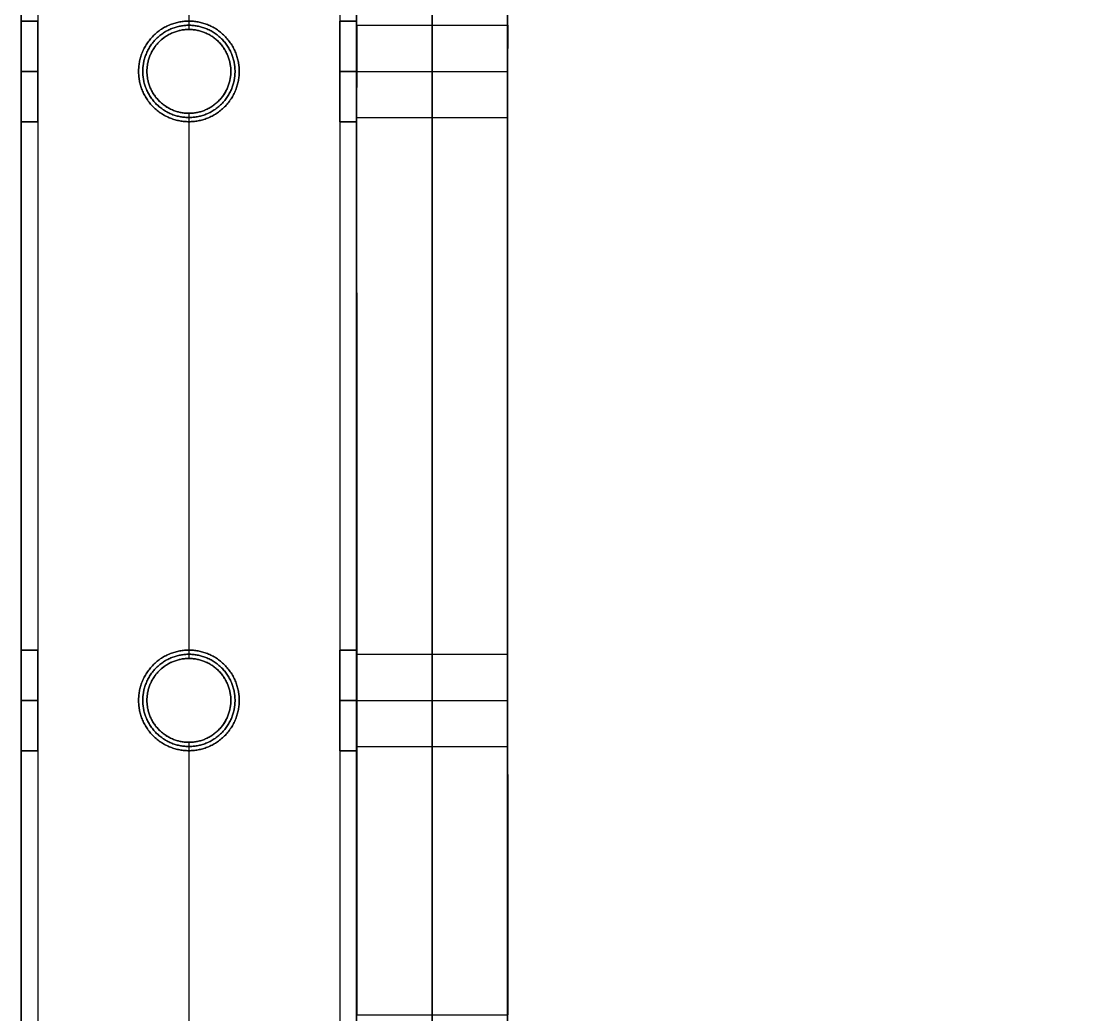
# Model space of a CAD drawing. Header units: millimetres. Extents: x -6529 to 809, y -8611 to 207.
# Drawn here: x -507 to -381.2, y -7653 to -7534.5 of the extents above; entities that cross this region are included whole.
import ezdxf

# ---------------------------------------------------------------- set-up
doc = ezdxf.new("R2010")
doc.units = ezdxf.units.MM
doc.header["$MEASUREMENT"] = 0
doc.layers.add('platen', color=7, linetype='Continuous', true_color=0x007f00)
doc.layers.add('staal', color=5, linetype='Continuous', true_color=0x0000ff)

# ---------------------------------------------------------------- blocks, each defined once
blk = doc.blocks.new('plaat base')
at = {"layer": 'platen'}
for p, q in [((995.5, 43.5), (995.5, 43.5, 18)), ((1070.5, 43.5), (1070.5, 43.5, 18)), ((990, 38), (990, 38, 18)), ((1001, 38), (1001, 38, 18)), ((1065, 38), (1065, 38, 18)), ((1076, 38), (1076, 38, 18)), ((995.5, 32.5), (995.5, 32.5, 18)), ((1070.5, 32.5), (1070.5, 32.5, 18)), ((20, -182), (20, -182, 18)), ((14.5, -187.5), (14.5, -187.5, 18)), ((25.5, -187.5), (25.5, -187.5, 18)), ((20, -193), (20, -193, 18)), ((20, -257), (20, -257, 18)), ((14.5, -262.5), (14.5, -262.5, 18)), ((25.5, -262.5), (25.5, -262.5, 18)), ((20, -268), (20, -268, 18)), ((58, -600), (1258, -600)), ((58, -600, 18), (1258, -600, 18))]:
    blk.add_line(p, q, dxfattribs=at)
for points in [[(1258, 58), (1108, 58), (958, 58)], [(958, 58), (958, 58, 9), (958, 58, 18)], [(1258, 58, 18), (1108, 58, 18), (958, 58, 18)], [(958, 58), (958, 29), (958, 0)], [(958, 58, 18), (958, 29, 18), (958, 0, 18)], [(1258, 58, 9), (1108, 58, 9), (958, 58, 9)], [(958, 58, 9), (958, 29, 9), (958, 0, 9)], [(958, 29), (958, 29, 9), (958, 29, 18)], [(0, 0), (0, -150), (0, -300)], [(0, 0, 18), (0, -150, 18), (0, -300, 18)], [(0, 0, 9), (0, -150, 9), (0, -300, 9)], [(958, 0), (808, 0), (658, 0)], [(958, 0, 18), (808, 0, 18), (658, 0, 18)], [(958, 0, 9), (808, 0, 9), (658, 0, 9)], [(958, 0), (958, 0, 9), (958, 0, 18)], [(958, -1258), (958, -1229), (958, -1200)], [(958, -1200), (958, -1200, 9), (958, -1200, 18)], [(958, -1258, 18), (958, -1229, 18), (958, -1200, 18)], [(958, -1200), (1137, -1200), (1316, -1200)], [(958, -1200, 18), (1137, -1200, 18), (1316, -1200, 18)], [(958, -1258, 9), (958, -1229, 9), (958, -1200, 9)], [(958, -1200, 9), (1137, -1200, 9), (1316, -1200, 9)], [(958, -1229), (958, -1229, 9), (958, -1229, 18)], [(658, -1258), (808, -1258), (958, -1258)], [(658, -1258, 18), (808, -1258, 18), (958, -1258, 18)], [(658, -1258, 9), (808, -1258, 9), (958, -1258, 9)], [(958, -1258), (958, -1258, 9), (958, -1258, 18)]]:
    blk.add_open_spline(points, degree=2, dxfattribs=at)
for points in [[(995.5, 43.5), (1001, 43.5), (1001, 38), (1001, 32.5), (995.5, 32.5), (990, 32.5), (990, 38), (990, 43.5), (995.5, 43.5)], [(995.5, 43.5, 18), (1001, 43.5, 18), (1001, 38, 18), (1001, 32.5, 18), (995.5, 32.5, 18), (990, 32.5, 18), (990, 38, 18), (990, 43.5, 18), (995.5, 43.5, 18)], [(1070.5, 43.5), (1076, 43.5), (1076, 38), (1076, 32.5), (1070.5, 32.5), (1065, 32.5), (1065, 38), (1065, 43.5), (1070.5, 43.5)], [(1070.5, 43.5, 18), (1076, 43.5, 18), (1076, 38, 18), (1076, 32.5, 18), (1070.5, 32.5, 18), (1065, 32.5, 18), (1065, 38, 18), (1065, 43.5, 18), (1070.5, 43.5, 18)], [(25.5, -187.5), (25.5, -193), (20, -193), (14.5, -193), (14.5, -187.5), (14.5, -182), (20, -182), (25.5, -182), (25.5, -187.5)], [(25.5, -187.5, 18), (25.5, -193, 18), (20, -193, 18), (14.5, -193, 18), (14.5, -187.5, 18), (14.5, -182, 18), (20, -182, 18), (25.5, -182, 18), (25.5, -187.5, 18)], [(25.5, -262.5), (25.5, -268), (20, -268), (14.5, -268), (14.5, -262.5), (14.5, -257), (20, -257), (25.5, -257), (25.5, -262.5)], [(25.5, -262.5, 18), (25.5, -268, 18), (20, -268, 18), (14.5, -268, 18), (14.5, -262.5, 18), (14.5, -257, 18), (20, -257, 18), (25.5, -257, 18), (25.5, -262.5, 18)]]:
    blk.add_rational_spline(points, [1, 0.707106781187, 1, 0.707106781187, 1, 0.707106781187, 1, 0.707106781187, 1], degree=2, knots=[-31.415927, -31.415927, -31.415927, -23.561945, -23.561945, -15.707963, -15.707963, -7.853982, -7.853982, 0, 0, 0], dxfattribs=at)
blk = doc.blocks.new('plaat laag')
at = {"layer": 'platen'}
for p, q in [((-0.79, -240, 638), (17.21, -240.06, 638)), ((-0.81, -245.5, 643.5), (17.19, -245.56, 643.5)), ((-0.81, -245.5, 632.5), (17.19, -245.56, 632.5)), ((-0.83, -251, 638), (17.17, -251.06, 638)), ((-1.04, -315, 638), (16.96, -315.06, 638)), ((-1.06, -320.5, 643.5), (16.94, -320.56, 643.5)), ((-1.06, -320.5, 632.5), (16.94, -320.56, 632.5)), ((-1.08, -326, 638), (16.92, -326.06, 638))]:
    blk.add_line(p, q, dxfattribs=at)
for points in [[(-1.18, -358), (-0.59, -179), (0, 0)], [(7.82, -358.03), (8.41, -179.03), (9, -0.03)], [(16.82, -358.06), (17.41, -179.06), (18, -0.06)], [(-0.19, -58, 300), (-2.18, -658, 300), (-4.16, -1257.99, 300)], [(-0.19, -58, 658), (-0.69, -208, 658), (-1.18, -358, 658)], [(8.81, -58.03, 658), (8.31, -208.03, 658), (7.82, -358.03, 658)], [(17.81, -58.06, 300), (15.82, -658.06, 300), (13.84, -1258.05, 300)], [(17.81, -58.06, 658), (17.31, -208.06, 658), (16.82, -358.06, 658)]]:
    blk.add_open_spline(points, degree=2, dxfattribs=at)
for points in [[(-0.81, -245.5, 643.5), (-0.79, -240, 643.5), (-0.79, -240, 638), (-0.79, -240, 632.5), (-0.81, -245.5, 632.5), (-0.83, -251, 632.5), (-0.83, -251, 638), (-0.83, -251, 643.5), (-0.81, -245.5, 643.5)], [(17.19, -245.56, 643.5), (17.21, -240.06, 643.5), (17.21, -240.06, 638), (17.21, -240.06, 632.5), (17.19, -245.56, 632.5), (17.17, -251.06, 632.5), (17.17, -251.06, 638), (17.17, -251.06, 643.5), (17.19, -245.56, 643.5)], [(-1.06, -320.5, 643.5), (-1.04, -315, 643.5), (-1.04, -315, 638), (-1.04, -315, 632.5), (-1.06, -320.5, 632.5), (-1.08, -326, 632.5), (-1.08, -326, 638), (-1.08, -326, 643.5), (-1.06, -320.5, 643.5)], [(16.94, -320.56, 643.5), (16.96, -315.06, 643.5), (16.96, -315.06, 638), (16.96, -315.06, 632.5), (16.94, -320.56, 632.5), (16.92, -326.06, 632.5), (16.92, -326.06, 638), (16.92, -326.06, 643.5), (16.94, -320.56, 643.5)]]:
    blk.add_rational_spline(points, [1, 0.707106781187, 1, 0.707106781187, 1, 0.707106781187, 1, 0.707106781187, 1], degree=2, knots=[-31.415927, -31.415927, -31.415927, -23.561945, -23.561945, -15.707963, -15.707963, -7.853982, -7.853982, 0, 0, 0], dxfattribs=at)
blk = doc.blocks.new('top plaat')
at = {"layer": 'platen'}
for p, q in [((20, -200), (20, -200, 18)), ((14.5, -205.5), (14.5, -205.5, 18)), ((25.5, -205.5), (25.5, -205.5, 18)), ((20, -211), (20, -211, 18)), ((20, -275), (20, -275, 18)), ((14.5, -280.5), (14.5, -280.5, 18)), ((25.5, -280.5), (25.5, -280.5, 18)), ((20, -286), (20, -286, 18))]:
    blk.add_line(p, q, dxfattribs=at)
for points in [[(0, 0), (0, -309), (0, -618), (0, -927), (0, -1236)], [(0, 0, 18), (0, -309, 18), (0, -618, 18), (0, -927, 18), (0, -1236, 18)], [(0, 0, 9), (0, -309, 9), (0, -618, 9), (0, -927, 9), (0, -1236, 9)]]:
    blk.add_open_spline(points, degree=2, knots=[4655.052018, 4655.052018, 4655.052018, 5274.345164, 5274.345164, 5893.638309, 5893.638309, 5893.638309], dxfattribs=at)
for points, knots in [([(25.5, -205.5), (25.5, -211), (20, -211), (14.5, -211), (14.5, -205.5), (14.5, -200), (20, -200), (25.5, -200), (25.5, -205.5)], [-31.415927, -31.415927, -31.415927, -23.561945, -23.561945, -15.707963, -15.707963, -7.853982, -7.853982, 0, 0, 0]), ([(25.5, -205.5, 18), (25.5, -211, 18), (20, -211, 18), (14.5, -211, 18), (14.5, -205.5, 18), (14.5, -200, 18), (20, -200, 18), (25.5, -200, 18), (25.5, -205.5, 18)], [-31.415927, -31.415927, -31.415927, -23.561945, -23.561945, -15.707963, -15.707963, -7.853982, -7.853982, 0, 0, 0]), ([(25.5, -205.5, 9), (25.5, -200, 9), (20, -200, 9), (14.5, -200, 9), (14.5, -205.5, 9), (14.5, -211, 9), (20, -211, 9), (25.5, -211, 9), (25.5, -205.5, 9)], [0, 0, 0, 7.853982, 7.853982, 15.707963, 15.707963, 23.561945, 23.561945, 31.415927, 31.415927, 31.415927]), ([(25.5, -280.5), (25.5, -286), (20, -286), (14.5, -286), (14.5, -280.5), (14.5, -275), (20, -275), (25.5, -275), (25.5, -280.5)], [-31.415927, -31.415927, -31.415927, -23.561945, -23.561945, -15.707963, -15.707963, -7.853982, -7.853982, 0, 0, 0]), ([(25.5, -280.5, 18), (25.5, -286, 18), (20, -286, 18), (14.5, -286, 18), (14.5, -280.5, 18), (14.5, -275, 18), (20, -275, 18), (25.5, -275, 18), (25.5, -280.5, 18)], [-31.415927, -31.415927, -31.415927, -23.561945, -23.561945, -15.707963, -15.707963, -7.853982, -7.853982, 0, 0, 0]), ([(25.5, -280.5, 9), (25.5, -275, 9), (20, -275, 9), (14.5, -275, 9), (14.5, -280.5, 9), (14.5, -286, 9), (20, -286, 9), (25.5, -286, 9), (25.5, -280.5, 9)], [0, 0, 0, 7.853982, 7.853982, 15.707963, 15.707963, 23.561945, 23.561945, 31.415927, 31.415927, 31.415927])]:
    blk.add_rational_spline(points, [1, 0.707106781187, 1, 0.707106781187, 1, 0.707106781187, 1, 0.707106781187, 1], degree=2, knots=knots, dxfattribs=at)

msp = doc.modelspace()

# ---------------------------------------------------------------- linework, layer by layer
at = {"layer": 'staal'}
for p, q in [((-506.97, -7534.5, 20), (-504.97, -7534.5, 20)), ((-504.97, -7534.5, 696), (-506.97, -7534.5, 696)), ((-486.97, -7534.5, 38), (-486.97, -7534.5, 40)), ((-486.97, -7534.5), (-486.97, -7534.5, 2)), ((-466.97, -7534.5, 1972), (-468.97, -7534.5, 1972)), ((-468.97, -7534.5, 20), (-466.97, -7534.5, 20)), ((-466.97, -7534.5, 696), (-468.97, -7534.5, 696)), ((-486.97, -7535.5, 1990), (-486.97, -7535.5, 1992)), ((-486.97, -7535.5, 1952), (-486.97, -7535.5, 1954)), ((-486.97, -7535.5, 714), (-486.97, -7535.5, 716)), ((-486.97, -7535.5, 676), (-486.97, -7535.5, 678)), ((-504.97, -7540.5, 1966), (-506.97, -7540.5, 1966)), ((-504.97, -7540.5, 1978), (-506.97, -7540.5, 1978)), ((-506.97, -7540.5, 14), (-504.97, -7540.5, 14)), ((-506.97, -7540.5, 26), (-504.97, -7540.5, 26)), ((-504.97, -7540.5, 690), (-506.97, -7540.5, 690)), ((-504.97, -7540.5, 702), (-506.97, -7540.5, 702)), ((-492.97, -7540.5, 38), (-492.97, -7540.5, 40)), ((-492.97, -7540.5), (-492.97, -7540.5, 2)), ((-491.97, -7540.5, 1990), (-491.97, -7540.5, 1992)), ((-491.97, -7540.5, 1952), (-491.97, -7540.5, 1954)), ((-491.97, -7540.5, 714), (-491.97, -7540.5, 716)), ((-491.97, -7540.5, 676), (-491.97, -7540.5, 678)), ((-481.97, -7540.5, 1952), (-481.97, -7540.5, 1954)), ((-481.97, -7540.5, 1990), (-481.97, -7540.5, 1992)), ((-481.97, -7540.5, 676), (-481.97, -7540.5, 678)), ((-481.97, -7540.5, 714), (-481.97, -7540.5, 716)), ((-480.97, -7540.5, 38), (-480.97, -7540.5, 40)), ((-480.97, -7540.5), (-480.97, -7540.5, 2)), ((-466.97, -7540.5, 1966), (-468.97, -7540.5, 1966)), ((-466.97, -7540.5, 1978), (-468.97, -7540.5, 1978)), ((-468.97, -7540.5, 14), (-466.97, -7540.5, 14)), ((-468.97, -7540.5, 26), (-466.97, -7540.5, 26)), ((-466.97, -7540.5, 690), (-468.97, -7540.5, 690)), ((-466.97, -7540.5, 702), (-468.97, -7540.5, 702)), ((-486.97, -7545.5, 1990), (-486.97, -7545.5, 1992)), ((-486.97, -7545.5, 1952), (-486.97, -7545.5, 1954)), ((-486.97, -7545.5, 714), (-486.97, -7545.5, 716)), ((-486.97, -7545.5, 676), (-486.97, -7545.5, 678)), ((-504.97, -7546.5, 1972), (-506.97, -7546.5, 1972)), ((-506.97, -7546.5, 20), (-504.97, -7546.5, 20)), ((-504.97, -7546.5, 696), (-506.97, -7546.5, 696)), ((-486.97, -7546.5, 38), (-486.97, -7546.5, 40)), ((-486.97, -7546.5), (-486.97, -7546.5, 2)), ((-466.97, -7546.5, 1972), (-468.97, -7546.5, 1972)), ((-468.97, -7546.5, 20), (-466.97, -7546.5, 20)), ((-466.97, -7546.5, 696), (-468.97, -7546.5, 696)), ((-504.97, -7609.5, 1972), (-506.97, -7609.5, 1972)), ((-506.97, -7609.5, 20), (-504.97, -7609.5, 20)), ((-504.97, -7609.5, 696), (-506.97, -7609.5, 696)), ((-486.97, -7609.5, 38), (-486.97, -7609.5, 40)), ((-486.97, -7609.5), (-486.97, -7609.5, 2)), ((-466.97, -7609.5, 1972), (-468.97, -7609.5, 1972)), ((-468.97, -7609.5, 20), (-466.97, -7609.5, 20)), ((-466.97, -7609.5, 696), (-468.97, -7609.5, 696)), ((-486.97, -7610.5, 1990), (-486.97, -7610.5, 1992)), ((-486.97, -7610.5, 1952), (-486.97, -7610.5, 1954)), ((-486.97, -7610.5, 714), (-486.97, -7610.5, 716)), ((-486.97, -7610.5, 676), (-486.97, -7610.5, 678)), ((-504.97, -7615.5, 1966), (-506.97, -7615.5, 1966)), ((-504.97, -7615.5, 1978), (-506.97, -7615.5, 1978)), ((-506.97, -7615.5, 14), (-504.97, -7615.5, 14)), ((-506.97, -7615.5, 26), (-504.97, -7615.5, 26)), ((-504.97, -7615.5, 690), (-506.97, -7615.5, 690)), ((-504.97, -7615.5, 702), (-506.97, -7615.5, 702)), ((-492.97, -7615.5, 38), (-492.97, -7615.5, 40)), ((-492.97, -7615.5), (-492.97, -7615.5, 2)), ((-491.97, -7615.5, 1990), (-491.97, -7615.5, 1992)), ((-491.97, -7615.5, 1952), (-491.97, -7615.5, 1954)), ((-491.97, -7615.5, 714), (-491.97, -7615.5, 716)), ((-491.97, -7615.5, 676), (-491.97, -7615.5, 678)), ((-481.97, -7615.5, 1952), (-481.97, -7615.5, 1954)), ((-481.97, -7615.5, 1990), (-481.97, -7615.5, 1992)), ((-481.97, -7615.5, 676), (-481.97, -7615.5, 678)), ((-481.97, -7615.5, 714), (-481.97, -7615.5, 716)), ((-480.97, -7615.5, 38), (-480.97, -7615.5, 40)), ((-480.97, -7615.5), (-480.97, -7615.5, 2)), ((-466.97, -7615.5, 1966), (-468.97, -7615.5, 1966)), ((-466.97, -7615.5, 1978), (-468.97, -7615.5, 1978)), ((-468.97, -7615.5, 14), (-466.97, -7615.5, 14)), ((-468.97, -7615.5, 26), (-466.97, -7615.5, 26)), ((-466.97, -7615.5, 690), (-468.97, -7615.5, 690)), ((-466.97, -7615.5, 702), (-468.97, -7615.5, 702)), ((-504.97, -7621.5, 1972), (-506.97, -7621.5, 1972)), ((-506.97, -7621.5, 20), (-504.97, -7621.5, 20)), ((-504.97, -7621.5, 696), (-506.97, -7621.5, 696)), ((-486.97, -7620.5, 1990), (-486.97, -7620.5, 1992)), ((-486.97, -7620.5, 1952), (-486.97, -7620.5, 1954)), ((-486.97, -7620.5, 714), (-486.97, -7620.5, 716)), ((-486.97, -7620.5, 676), (-486.97, -7620.5, 678)), ((-486.97, -7621.5, 38), (-486.97, -7621.5, 40)), ((-486.97, -7621.5), (-486.97, -7621.5, 2)), ((-466.97, -7621.5, 1972), (-468.97, -7621.5, 1972)), ((-468.97, -7621.5, 20), (-466.97, -7621.5, 20)), ((-466.97, -7621.5, 696), (-468.97, -7621.5, 696))]:
    msp.add_line(p, q, dxfattribs=at)
for points in [[(-506.97, -7295), (809.03, -7295), (809.03, -8611), (-506.97, -8611)], [(-466.97, -7335), (769.03, -7335), (769.03, -8571), (-466.97, -8571)]]:
    msp.add_lwpolyline(points, close=True, dxfattribs=at)
for centre in [(-486.97, -7540.5, 1952), (-486.97, -7540.5, 1991), (-486.97, -7540.5, 1953), (-486.97, -7540.5, 676), (-486.97, -7540.5, 715), (-486.97, -7540.5, 677), (-486.97, -7615.5, 1952), (-486.97, -7615.5, 1991), (-486.97, -7615.5, 1953), (-486.97, -7615.5, 676), (-486.97, -7615.5, 715), (-486.97, -7615.5, 677)]:
    msp.add_circle(centre, 5, dxfattribs=at)
for points in [[(-506.97, -7295, 1952), (-506.97, -7953, 1952), (-506.97, -8611, 1952)], [(-506.97, -7295, 1992), (-506.97, -7953, 1992), (-506.97, -8611, 1992)], [(-506.97, -7295), (-506.97, -7953), (-506.97, -8611)], [(-506.97, -7295, 40), (-506.97, -7953, 40), (-506.97, -8611, 40)], [(-506.97, -7295, 676), (-506.97, -7953, 676), (-506.97, -8611, 676)], [(-506.97, -7295, 716), (-506.97, -7953, 716), (-506.97, -8611, 716)], [(-504.97, -7297, 1990), (-504.97, -7953, 1990), (-504.97, -8609, 1990)], [(-504.97, -7297, 1954), (-504.97, -7953, 1954), (-504.97, -8609, 1954)], [(-504.97, -7297, 38), (-504.97, -7953, 38), (-504.97, -8609, 38)], [(-504.97, -7297, 2), (-504.97, -7953, 2), (-504.97, -8609, 2)], [(-504.97, -7297, 714), (-504.97, -7953, 714), (-504.97, -8609, 714)], [(-504.97, -7297, 678), (-504.97, -7953, 678), (-504.97, -8609, 678)], [(-468.97, -7333, 1990), (-468.97, -7953, 1990), (-468.97, -8573, 1990)], [(-468.97, -7333, 1954), (-468.97, -7953, 1954), (-468.97, -8573, 1954)], [(-468.97, -7333, 38), (-468.97, -7953, 38), (-468.97, -8573, 38)], [(-468.97, -7333, 2), (-468.97, -7953, 2), (-468.97, -8573, 2)], [(-468.97, -7333, 714), (-468.97, -7953, 714), (-468.97, -8573, 714)], [(-468.97, -7333, 678), (-468.97, -7953, 678), (-468.97, -8573, 678)], [(-466.97, -7335, 1952), (-466.97, -7953, 1952), (-466.97, -8571, 1952)], [(-466.97, -7335, 1992), (-466.97, -7953, 1992), (-466.97, -8571, 1992)], [(-466.97, -7335), (-466.97, -7953), (-466.97, -8571)], [(-466.97, -7335, 40), (-466.97, -7953, 40), (-466.97, -8571, 40)], [(-466.97, -7335, 676), (-466.97, -7953, 676), (-466.97, -8571, 676)], [(-466.97, -7335, 716), (-466.97, -7953, 716), (-466.97, -8571, 716)], [(-486.97, -7470.5, 1992), (-486.97, -7503, 1992), (-486.97, -7535.5, 1992)], [(-486.97, -7470.5, 1990), (-486.97, -7503, 1990), (-486.97, -7535.5, 1990)], [(-486.97, -7470.5, 1954), (-486.97, -7503, 1954), (-486.97, -7535.5, 1954)], [(-486.97, -7470.5, 1952), (-486.97, -7503, 1952), (-486.97, -7535.5, 1952)], [(-486.97, -7470.5, 716), (-486.97, -7503, 716), (-486.97, -7535.5, 716)], [(-486.97, -7470.5, 714), (-486.97, -7503, 714), (-486.97, -7535.5, 714)], [(-486.97, -7470.5, 678), (-486.97, -7503, 678), (-486.97, -7535.5, 678)], [(-486.97, -7470.5, 676), (-486.97, -7503, 676), (-486.97, -7535.5, 676)], [(-506.97, -7471.5, 20), (-506.97, -7503, 20), (-506.97, -7534.5, 20)], [(-506.97, -7471.5, 696), (-506.97, -7503, 696), (-506.97, -7534.5, 696)], [(-504.97, -7471.5, 20), (-504.97, -7503, 20), (-504.97, -7534.5, 20)], [(-504.97, -7471.5, 696), (-504.97, -7503, 696), (-504.97, -7534.5, 696)], [(-486.97, -7471.5, 40), (-486.97, -7503, 40), (-486.97, -7534.5, 40)], [(-486.97, -7471.5, 38), (-486.97, -7503, 38), (-486.97, -7534.5, 38)], [(-486.97, -7471.5, 2), (-486.97, -7503, 2), (-486.97, -7534.5, 2)], [(-486.97, -7471.5), (-486.97, -7503), (-486.97, -7534.5)], [(-468.97, -7471.5, 1972), (-468.97, -7503, 1972), (-468.97, -7534.5, 1972)], [(-468.97, -7471.5, 20), (-468.97, -7503, 20), (-468.97, -7534.5, 20)], [(-468.97, -7471.5, 696), (-468.97, -7503, 696), (-468.97, -7534.5, 696)], [(-466.97, -7471.5, 1972), (-466.97, -7503, 1972), (-466.97, -7534.5, 1972)], [(-466.97, -7471.5, 20), (-466.97, -7503, 20), (-466.97, -7534.5, 20)], [(-466.97, -7471.5, 696), (-466.97, -7503, 696), (-466.97, -7534.5, 696)], [(-486.97, -7545.5, 1992), (-486.97, -7578, 1992), (-486.97, -7610.5, 1992)], [(-486.97, -7545.5, 1990), (-486.97, -7578, 1990), (-486.97, -7610.5, 1990)], [(-486.97, -7545.5, 1954), (-486.97, -7578, 1954), (-486.97, -7610.5, 1954)], [(-486.97, -7545.5, 1952), (-486.97, -7578, 1952), (-486.97, -7610.5, 1952)], [(-486.97, -7545.5, 716), (-486.97, -7578, 716), (-486.97, -7610.5, 716)], [(-486.97, -7545.5, 714), (-486.97, -7578, 714), (-486.97, -7610.5, 714)], [(-486.97, -7545.5, 678), (-486.97, -7578, 678), (-486.97, -7610.5, 678)], [(-486.97, -7545.5, 676), (-486.97, -7578, 676), (-486.97, -7610.5, 676)], [(-506.97, -7546.5, 1972), (-506.97, -7578, 1972), (-506.97, -7609.5, 1972)], [(-506.97, -7546.5, 20), (-506.97, -7578, 20), (-506.97, -7609.5, 20)], [(-506.97, -7546.5, 696), (-506.97, -7578, 696), (-506.97, -7609.5, 696)], [(-504.97, -7546.5, 1972), (-504.97, -7578, 1972), (-504.97, -7609.5, 1972)], [(-504.97, -7546.5, 20), (-504.97, -7578, 20), (-504.97, -7609.5, 20)], [(-504.97, -7546.5, 696), (-504.97, -7578, 696), (-504.97, -7609.5, 696)], [(-486.97, -7546.5, 40), (-486.97, -7578, 40), (-486.97, -7609.5, 40)], [(-486.97, -7546.5, 38), (-486.97, -7578, 38), (-486.97, -7609.5, 38)], [(-486.97, -7546.5, 2), (-486.97, -7578, 2), (-486.97, -7609.5, 2)], [(-486.97, -7546.5), (-486.97, -7578), (-486.97, -7609.5)], [(-468.97, -7546.5, 1972), (-468.97, -7578, 1972), (-468.97, -7609.5, 1972)], [(-468.97, -7546.5, 20), (-468.97, -7578, 20), (-468.97, -7609.5, 20)], [(-468.97, -7546.5, 696), (-468.97, -7578, 696), (-468.97, -7609.5, 696)], [(-466.97, -7546.5, 1972), (-466.97, -7578, 1972), (-466.97, -7609.5, 1972)], [(-466.97, -7546.5, 20), (-466.97, -7578, 20), (-466.97, -7609.5, 20)], [(-466.97, -7546.5, 696), (-466.97, -7578, 696), (-466.97, -7609.5, 696)], [(-506.97, -7621.5, 1972), (-506.97, -7653, 1972), (-506.97, -7684.5, 1972)], [(-506.97, -7621.5, 20), (-506.97, -7653, 20), (-506.97, -7684.5, 20)], [(-506.97, -7621.5, 696), (-506.97, -7653, 696), (-506.97, -7684.5, 696)], [(-504.97, -7621.5, 1972), (-504.97, -7653, 1972), (-504.97, -7684.5, 1972)], [(-504.97, -7621.5, 20), (-504.97, -7653, 20), (-504.97, -7684.5, 20)], [(-504.97, -7621.5, 696), (-504.97, -7653, 696), (-504.97, -7684.5, 696)], [(-486.97, -7620.5, 1992), (-486.97, -7653, 1992), (-486.97, -7685.5, 1992)], [(-486.97, -7620.5, 1990), (-486.97, -7653, 1990), (-486.97, -7685.5, 1990)], [(-486.97, -7620.5, 1954), (-486.97, -7653, 1954), (-486.97, -7685.5, 1954)], [(-486.97, -7620.5, 1952), (-486.97, -7653, 1952), (-486.97, -7685.5, 1952)], [(-486.97, -7620.5, 716), (-486.97, -7653, 716), (-486.97, -7685.5, 716)], [(-486.97, -7620.5, 714), (-486.97, -7653, 714), (-486.97, -7685.5, 714)], [(-486.97, -7620.5, 678), (-486.97, -7653, 678), (-486.97, -7685.5, 678)], [(-486.97, -7620.5, 676), (-486.97, -7653, 676), (-486.97, -7685.5, 676)], [(-486.97, -7621.5, 40), (-486.97, -7653, 40), (-486.97, -7684.5, 40)], [(-486.97, -7621.5, 38), (-486.97, -7653, 38), (-486.97, -7684.5, 38)], [(-486.97, -7621.5, 2), (-486.97, -7653, 2), (-486.97, -7684.5, 2)], [(-486.97, -7621.5), (-486.97, -7653), (-486.97, -7684.5)], [(-468.97, -7621.5, 1972), (-468.97, -7653, 1972), (-468.97, -7684.5, 1972)], [(-468.97, -7621.5, 20), (-468.97, -7653, 20), (-468.97, -7684.5, 20)], [(-468.97, -7621.5, 696), (-468.97, -7653, 696), (-468.97, -7684.5, 696)], [(-466.97, -7621.5, 1972), (-466.97, -7653, 1972), (-466.97, -7684.5, 1972)], [(-466.97, -7621.5, 20), (-466.97, -7653, 20), (-466.97, -7684.5, 20)], [(-466.97, -7621.5, 696), (-466.97, -7653, 696), (-466.97, -7684.5, 696)]]:
    msp.add_open_spline(points, degree=2, dxfattribs=at)
for points, weights, knots in [([(-506.97, -7540.5, 1966), (-506.97, -7534.5, 1966), (-506.97, -7534.5, 1972), (-506.97, -7534.5, 1978), (-506.97, -7540.5, 1978), (-506.97, -7546.5, 1978), (-506.97, -7546.5, 1972), (-506.97, -7546.5, 1966), (-506.97, -7540.5, 1966)], [1, 0.707106781187, 1, 0.707106781187, 1, 0.707106781187, 1, 0.707106781187, 1], [0, 0, 0, 7.853982, 7.853982, 15.707963, 15.707963, 23.561945, 23.561945, 31.415927, 31.415927, 31.415927]), ([(-506.97, -7540.5, 14), (-506.97, -7534.5, 14), (-506.97, -7534.5, 20), (-506.97, -7534.5, 26), (-506.97, -7540.5, 26), (-506.97, -7546.5, 26), (-506.97, -7546.5, 20), (-506.97, -7546.5, 14), (-506.97, -7540.5, 14)], [1, 0.707106781187, 1, 0.707106781187, 1, 0.707106781187, 1, 0.707106781187, 1], [0, 0, 0, 7.853982, 7.853982, 15.707963, 15.707963, 23.561945, 23.561945, 31.415927, 31.415927, 31.415927]), ([(-506.97, -7540.5, 690), (-506.97, -7534.5, 690), (-506.97, -7534.5, 696), (-506.97, -7534.5, 702), (-506.97, -7540.5, 702), (-506.97, -7546.5, 702), (-506.97, -7546.5, 696), (-506.97, -7546.5, 690), (-506.97, -7540.5, 690)], [1, 0.707106781187, 1, 0.707106781187, 1, 0.707106781187, 1, 0.707106781187, 1], [0, 0, 0, 7.853982, 7.853982, 15.707963, 15.707963, 23.561945, 23.561945, 31.415927, 31.415927, 31.415927]), ([(-504.97, -7540.5, 1966), (-504.97, -7546.5, 1966), (-504.97, -7546.5, 1972), (-504.97, -7546.5, 1978), (-504.97, -7540.5, 1978), (-504.97, -7534.5, 1978), (-504.97, -7534.5, 1972), (-504.97, -7534.5, 1966), (-504.97, -7540.5, 1966)], [1, 0.707106781187, 1, 0.707106781187, 1, 0.707106781187, 1, 0.707106781187, 1], [-31.415927, -31.415927, -31.415927, -23.561945, -23.561945, -15.707963, -15.707963, -7.853982, -7.853982, 0, 0, 0]), ([(-504.97, -7540.5, 14), (-504.97, -7546.5, 14), (-504.97, -7546.5, 20), (-504.97, -7546.5, 26), (-504.97, -7540.5, 26), (-504.97, -7534.5, 26), (-504.97, -7534.5, 20), (-504.97, -7534.5, 14), (-504.97, -7540.5, 14)], [1, 0.707106781187, 1, 0.707106781187, 1, 0.707106781187, 1, 0.707106781187, 1], [-31.415927, -31.415927, -31.415927, -23.561945, -23.561945, -15.707963, -15.707963, -7.853982, -7.853982, 0, 0, 0]), ([(-504.97, -7540.5, 690), (-504.97, -7546.5, 690), (-504.97, -7546.5, 696), (-504.97, -7546.5, 702), (-504.97, -7540.5, 702), (-504.97, -7534.5, 702), (-504.97, -7534.5, 696), (-504.97, -7534.5, 690), (-504.97, -7540.5, 690)], [1, 0.707106781187, 1, 0.707106781187, 1, 0.707106781187, 1, 0.707106781187, 1], [-31.415927, -31.415927, -31.415927, -23.561945, -23.561945, -15.707963, -15.707963, -7.853982, -7.853982, 0, 0, 0]), ([(-480.97, -7540.5, 40), (-480.97, -7546.5, 40), (-486.97, -7546.5, 40), (-492.97, -7546.5, 40), (-492.97, -7540.5, 40), (-492.97, -7534.5, 40), (-486.97, -7534.5, 40), (-480.97, -7534.5, 40), (-480.97, -7540.5, 40)], [1, 0.707106781187, 1, 0.707106781187, 1, 0.707106781187, 1, 0.707106781187, 1], [-31.415927, -31.415927, -31.415927, -23.561945, -23.561945, -15.707963, -15.707963, -7.853982, -7.853982, 0, 0, 0]), ([(-480.97, -7540.5, 38), (-480.97, -7534.5, 38), (-486.97, -7534.5, 38), (-492.97, -7534.5, 38), (-492.97, -7540.5, 38), (-492.97, -7546.5, 38), (-486.97, -7546.5, 38), (-480.97, -7546.5, 38), (-480.97, -7540.5, 38)], [1, 0.707106781187, 1, 0.707106781187, 1, 0.707106781187, 1, 0.707106781187, 1], [0, 0, 0, 7.853982, 7.853982, 15.707963, 15.707963, 23.561945, 23.561945, 31.415927, 31.415927, 31.415927]), ([(-480.97, -7540.5, 2), (-480.97, -7546.5, 2), (-486.97, -7546.5, 2), (-492.97, -7546.5, 2), (-492.97, -7540.5, 2), (-492.97, -7534.5, 2), (-486.97, -7534.5, 2), (-480.97, -7534.5, 2), (-480.97, -7540.5, 2)], [1, 0.707106781187, 1, 0.707106781187, 1, 0.707106781187, 1, 0.707106781187, 1], [-31.415927, -31.415927, -31.415927, -23.561945, -23.561945, -15.707963, -15.707963, -7.853982, -7.853982, 0, 0, 0]), ([(-480.97, -7540.5), (-480.97, -7534.5), (-486.97, -7534.5), (-492.97, -7534.5), (-492.97, -7540.5), (-492.97, -7546.5), (-486.97, -7546.5), (-480.97, -7546.5), (-480.97, -7540.5)], [1, 0.707106781187, 1, 0.707106781187, 1, 0.707106781187, 1, 0.707106781187, 1], [0, 0, 0, 7.853982, 7.853982, 15.707963, 15.707963, 23.561945, 23.561945, 31.415927, 31.415927, 31.415927]), ([(-468.97, -7540.5, 1966), (-468.97, -7534.5, 1966), (-468.97, -7534.5, 1972), (-468.97, -7534.5, 1978), (-468.97, -7540.5, 1978), (-468.97, -7546.5, 1978), (-468.97, -7546.5, 1972), (-468.97, -7546.5, 1966), (-468.97, -7540.5, 1966)], [1, 0.707106781187, 1, 0.707106781187, 1, 0.707106781187, 1, 0.707106781187, 1], [0, 0, 0, 7.853982, 7.853982, 15.707963, 15.707963, 23.561945, 23.561945, 31.415927, 31.415927, 31.415927]), ([(-468.97, -7540.5, 14), (-468.97, -7534.5, 14), (-468.97, -7534.5, 20), (-468.97, -7534.5, 26), (-468.97, -7540.5, 26), (-468.97, -7546.5, 26), (-468.97, -7546.5, 20), (-468.97, -7546.5, 14), (-468.97, -7540.5, 14)], [1, 0.707106781187, 1, 0.707106781187, 1, 0.707106781187, 1, 0.707106781187, 1], [0, 0, 0, 7.853982, 7.853982, 15.707963, 15.707963, 23.561945, 23.561945, 31.415927, 31.415927, 31.415927]), ([(-468.97, -7540.5, 690), (-468.97, -7534.5, 690), (-468.97, -7534.5, 696), (-468.97, -7534.5, 702), (-468.97, -7540.5, 702), (-468.97, -7546.5, 702), (-468.97, -7546.5, 696), (-468.97, -7546.5, 690), (-468.97, -7540.5, 690)], [1, 0.707106781187, 1, 0.707106781187, 1, 0.707106781187, 1, 0.707106781187, 1], [0, 0, 0, 7.853982, 7.853982, 15.707963, 15.707963, 23.561945, 23.561945, 31.415927, 31.415927, 31.415927]), ([(-466.97, -7540.5, 1966), (-466.97, -7546.5, 1966), (-466.97, -7546.5, 1972), (-466.97, -7546.5, 1978), (-466.97, -7540.5, 1978), (-466.97, -7534.5, 1978), (-466.97, -7534.5, 1972), (-466.97, -7534.5, 1966), (-466.97, -7540.5, 1966)], [1, 0.707106781187, 1, 0.707106781187, 1, 0.707106781187, 1, 0.707106781187, 1], [-31.415927, -31.415927, -31.415927, -23.561945, -23.561945, -15.707963, -15.707963, -7.853982, -7.853982, 0, 0, 0]), ([(-466.97, -7540.5, 14), (-466.97, -7546.5, 14), (-466.97, -7546.5, 20), (-466.97, -7546.5, 26), (-466.97, -7540.5, 26), (-466.97, -7534.5, 26), (-466.97, -7534.5, 20), (-466.97, -7534.5, 14), (-466.97, -7540.5, 14)], [1, 0.707106781187, 1, 0.707106781187, 1, 0.707106781187, 1, 0.707106781187, 1], [-31.415927, -31.415927, -31.415927, -23.561945, -23.561945, -15.707963, -15.707963, -7.853982, -7.853982, 0, 0, 0]), ([(-466.97, -7540.5, 690), (-466.97, -7546.5, 690), (-466.97, -7546.5, 696), (-466.97, -7546.5, 702), (-466.97, -7540.5, 702), (-466.97, -7534.5, 702), (-466.97, -7534.5, 696), (-466.97, -7534.5, 690), (-466.97, -7540.5, 690)], [1, 0.707106781187, 1, 0.707106781187, 1, 0.707106781187, 1, 0.707106781187, 1], [-31.415927, -31.415927, -31.415927, -23.561945, -23.561945, -15.707963, -15.707963, -7.853982, -7.853982, 0, 0, 0]), ([(-481.97, -7540.5, 1992), (-481.97, -7545.5, 1992), (-486.97, -7545.5, 1992), (-491.97, -7545.5, 1992), (-491.97, -7540.5, 1992), (-491.97, -7535.5, 1992), (-486.97, -7535.5, 1992), (-481.97, -7535.5, 1992), (-481.97, -7540.5, 1992)], [1, 0.707106781187, 1, 0.707106781187, 1, 0.707106781187, 1, 0.707106781187, 1], [-31.415927, -31.415927, -31.415927, -23.561945, -23.561945, -15.707963, -15.707963, -7.853982, -7.853982, 0, 0, 0]), ([(-481.97, -7540.5, 1990), (-481.97, -7535.5, 1990), (-486.97, -7535.5, 1990), (-491.97, -7535.5, 1990), (-491.97, -7540.5, 1990), (-491.97, -7545.5, 1990), (-486.97, -7545.5, 1990), (-481.97, -7545.5, 1990), (-481.97, -7540.5, 1990)], [1, 0.707106781187, 1, 0.707106781187, 1, 0.707106781187, 1, 0.707106781187, 1], [0, 0, 0, 7.853982, 7.853982, 15.707963, 15.707963, 23.561945, 23.561945, 31.415927, 31.415927, 31.415927]), ([(-481.97, -7540.5, 1954), (-481.97, -7545.5, 1954), (-486.97, -7545.5, 1954), (-491.97, -7545.5, 1954), (-491.97, -7540.5, 1954), (-491.97, -7535.5, 1954), (-486.97, -7535.5, 1954), (-481.97, -7535.5, 1954), (-481.97, -7540.5, 1954)], [1, 0.707106781187, 1, 0.707106781187, 1, 0.707106781187, 1, 0.707106781187, 1], [-31.415927, -31.415927, -31.415927, -23.561945, -23.561945, -15.707963, -15.707963, -7.853982, -7.853982, 0, 0, 0]), ([(-481.97, -7540.5, 716), (-481.97, -7545.5, 716), (-486.97, -7545.5, 716), (-491.97, -7545.5, 716), (-491.97, -7540.5, 716), (-491.97, -7535.5, 716), (-486.97, -7535.5, 716), (-481.97, -7535.5, 716), (-481.97, -7540.5, 716)], [1, 0.707106781187, 1, 0.707106781187, 1, 0.707106781187, 1, 0.707106781187, 1], [-31.415927, -31.415927, -31.415927, -23.561945, -23.561945, -15.707963, -15.707963, -7.853982, -7.853982, 0, 0, 0]), ([(-481.97, -7540.5, 714), (-481.97, -7535.5, 714), (-486.97, -7535.5, 714), (-491.97, -7535.5, 714), (-491.97, -7540.5, 714), (-491.97, -7545.5, 714), (-486.97, -7545.5, 714), (-481.97, -7545.5, 714), (-481.97, -7540.5, 714)], [1, 0.707106781187, 1, 0.707106781187, 1, 0.707106781187, 1, 0.707106781187, 1], [0, 0, 0, 7.853982, 7.853982, 15.707963, 15.707963, 23.561945, 23.561945, 31.415927, 31.415927, 31.415927]), ([(-481.97, -7540.5, 678), (-481.97, -7545.5, 678), (-486.97, -7545.5, 678), (-491.97, -7545.5, 678), (-491.97, -7540.5, 678), (-491.97, -7535.5, 678), (-486.97, -7535.5, 678), (-481.97, -7535.5, 678), (-481.97, -7540.5, 678)], [1, 0.707106781187, 1, 0.707106781187, 1, 0.707106781187, 1, 0.707106781187, 1], [-31.415927, -31.415927, -31.415927, -23.561945, -23.561945, -15.707963, -15.707963, -7.853982, -7.853982, 0, 0, 0]), ([(-506.97, -7615.5, 1966), (-506.97, -7609.5, 1966), (-506.97, -7609.5, 1972), (-506.97, -7609.5, 1978), (-506.97, -7615.5, 1978), (-506.97, -7621.5, 1978), (-506.97, -7621.5, 1972), (-506.97, -7621.5, 1966), (-506.97, -7615.5, 1966)], [1, 0.707106781187, 1, 0.707106781187, 1, 0.707106781187, 1, 0.707106781187, 1], [0, 0, 0, 7.853982, 7.853982, 15.707963, 15.707963, 23.561945, 23.561945, 31.415927, 31.415927, 31.415927]), ([(-506.97, -7615.5, 14), (-506.97, -7609.5, 14), (-506.97, -7609.5, 20), (-506.97, -7609.5, 26), (-506.97, -7615.5, 26), (-506.97, -7621.5, 26), (-506.97, -7621.5, 20), (-506.97, -7621.5, 14), (-506.97, -7615.5, 14)], [1, 0.707106781187, 1, 0.707106781187, 1, 0.707106781187, 1, 0.707106781187, 1], [0, 0, 0, 7.853982, 7.853982, 15.707963, 15.707963, 23.561945, 23.561945, 31.415927, 31.415927, 31.415927]), ([(-506.97, -7615.5, 690), (-506.97, -7609.5, 690), (-506.97, -7609.5, 696), (-506.97, -7609.5, 702), (-506.97, -7615.5, 702), (-506.97, -7621.5, 702), (-506.97, -7621.5, 696), (-506.97, -7621.5, 690), (-506.97, -7615.5, 690)], [1, 0.707106781187, 1, 0.707106781187, 1, 0.707106781187, 1, 0.707106781187, 1], [0, 0, 0, 7.853982, 7.853982, 15.707963, 15.707963, 23.561945, 23.561945, 31.415927, 31.415927, 31.415927]), ([(-504.97, -7615.5, 1966), (-504.97, -7621.5, 1966), (-504.97, -7621.5, 1972), (-504.97, -7621.5, 1978), (-504.97, -7615.5, 1978), (-504.97, -7609.5, 1978), (-504.97, -7609.5, 1972), (-504.97, -7609.5, 1966), (-504.97, -7615.5, 1966)], [1, 0.707106781187, 1, 0.707106781187, 1, 0.707106781187, 1, 0.707106851018, 0.999999860338], [-31.415927, -31.415927, -31.415927, -23.561944, -23.561944, -15.707962, -15.707962, -7.85398, -7.85398, 0, 0, 0]), ([(-504.97, -7615.5, 14), (-504.97, -7621.5, 14), (-504.97, -7621.5, 20), (-504.97, -7621.5, 26), (-504.97, -7615.5, 26), (-504.97, -7609.5, 26), (-504.97, -7609.5, 20), (-504.97, -7609.5, 14), (-504.97, -7615.5, 14)], [1, 0.707106781187, 1, 0.707106781187, 1, 0.707106781187, 1, 0.707106851018, 0.999999860338], [-31.415927, -31.415927, -31.415927, -23.561944, -23.561944, -15.707962, -15.707962, -7.85398, -7.85398, 0, 0, 0]), ([(-504.97, -7615.5, 690), (-504.97, -7621.5, 690), (-504.97, -7621.5, 696), (-504.97, -7621.5, 702), (-504.97, -7615.5, 702), (-504.97, -7609.5, 702), (-504.97, -7609.5, 696), (-504.97, -7609.5, 690), (-504.97, -7615.5, 690)], [1, 0.707106781187, 1, 0.707106781187, 1, 0.707106781187, 1, 0.707106851018, 0.999999860338], [-31.415927, -31.415927, -31.415927, -23.561944, -23.561944, -15.707962, -15.707962, -7.85398, -7.85398, 0, 0, 0]), ([(-480.97, -7615.5, 40), (-480.97, -7621.5, 40), (-486.97, -7621.5, 40), (-492.97, -7621.5, 40), (-492.97, -7615.5, 40), (-492.97, -7609.5, 40), (-486.97, -7609.5, 40), (-480.97, -7609.5, 40), (-480.97, -7615.5, 40)], [1, 0.707106781187, 1, 0.707106781187, 1, 0.707106781187, 1, 0.707106781187, 1], [-31.415927, -31.415927, -31.415927, -23.561945, -23.561945, -15.707963, -15.707963, -7.853982, -7.853982, 0, 0, 0]), ([(-480.97, -7615.5, 38), (-480.97, -7609.5, 38), (-486.97, -7609.5, 38), (-492.97, -7609.5, 38), (-492.97, -7615.5, 38), (-492.97, -7621.5, 38), (-486.97, -7621.5, 38), (-480.97, -7621.5, 38), (-480.97, -7615.5, 38)], [1, 0.707106781187, 1, 0.707106781187, 1, 0.707106781187, 1, 0.707106781187, 1], [0, 0, 0, 7.853982, 7.853982, 15.707963, 15.707963, 23.561945, 23.561945, 31.415927, 31.415927, 31.415927]), ([(-480.97, -7615.5, 2), (-480.97, -7621.5, 2), (-486.97, -7621.5, 2), (-492.97, -7621.5, 2), (-492.97, -7615.5, 2), (-492.97, -7609.5, 2), (-486.97, -7609.5, 2), (-480.97, -7609.5, 2), (-480.97, -7615.5, 2)], [1, 0.707106781187, 1, 0.707106781187, 1, 0.707106781187, 1, 0.707106781187, 1], [-31.415927, -31.415927, -31.415927, -23.561945, -23.561945, -15.707963, -15.707963, -7.853982, -7.853982, 0, 0, 0]), ([(-480.97, -7615.5), (-480.97, -7609.5), (-486.97, -7609.5), (-492.97, -7609.5), (-492.97, -7615.5), (-492.97, -7621.5), (-486.97, -7621.5), (-480.97, -7621.5), (-480.97, -7615.5)], [1, 0.707106781187, 1, 0.707106781187, 1, 0.707106781187, 1, 0.707106781187, 1], [0, 0, 0, 7.853982, 7.853982, 15.707963, 15.707963, 23.561945, 23.561945, 31.415927, 31.415927, 31.415927]), ([(-468.97, -7615.5, 1966), (-468.97, -7609.5, 1966), (-468.97, -7609.5, 1972), (-468.97, -7609.5, 1978), (-468.97, -7615.5, 1978), (-468.97, -7621.5, 1978), (-468.97, -7621.5, 1972), (-468.97, -7621.5, 1966), (-468.97, -7615.5, 1966)], [1, 0.707106781187, 1, 0.707106781187, 1, 0.707106781187, 1, 0.707106781187, 1], [0, 0, 0, 7.853982, 7.853982, 15.707963, 15.707963, 23.561945, 23.561945, 31.415927, 31.415927, 31.415927]), ([(-468.97, -7615.5, 14), (-468.97, -7609.5, 14), (-468.97, -7609.5, 20), (-468.97, -7609.5, 26), (-468.97, -7615.5, 26), (-468.97, -7621.5, 26), (-468.97, -7621.5, 20), (-468.97, -7621.5, 14), (-468.97, -7615.5, 14)], [1, 0.707106781187, 1, 0.707106781187, 1, 0.707106781187, 1, 0.707106781187, 1], [0, 0, 0, 7.853982, 7.853982, 15.707963, 15.707963, 23.561945, 23.561945, 31.415927, 31.415927, 31.415927]), ([(-468.97, -7615.5, 690), (-468.97, -7609.5, 690), (-468.97, -7609.5, 696), (-468.97, -7609.5, 702), (-468.97, -7615.5, 702), (-468.97, -7621.5, 702), (-468.97, -7621.5, 696), (-468.97, -7621.5, 690), (-468.97, -7615.5, 690)], [1, 0.707106781187, 1, 0.707106781187, 1, 0.707106781187, 1, 0.707106781187, 1], [0, 0, 0, 7.853982, 7.853982, 15.707963, 15.707963, 23.561945, 23.561945, 31.415927, 31.415927, 31.415927]), ([(-466.97, -7615.5, 1966), (-466.97, -7621.5, 1966), (-466.97, -7621.5, 1972), (-466.97, -7621.5, 1978), (-466.97, -7615.5, 1978), (-466.97, -7609.5, 1978), (-466.97, -7609.5, 1972), (-466.97, -7609.5, 1966), (-466.97, -7615.5, 1966)], [1, 0.707106781187, 1, 0.707106781187, 1, 0.707106781187, 1, 0.707106781187, 1], [-31.415927, -31.415927, -31.415927, -23.561945, -23.561945, -15.707963, -15.707963, -7.853982, -7.853982, 0, 0, 0]), ([(-466.97, -7615.5, 14), (-466.97, -7621.5, 14), (-466.97, -7621.5, 20), (-466.97, -7621.5, 26), (-466.97, -7615.5, 26), (-466.97, -7609.5, 26), (-466.97, -7609.5, 20), (-466.97, -7609.5, 14), (-466.97, -7615.5, 14)], [1, 0.707106781187, 1, 0.707106781187, 1, 0.707106781187, 1, 0.707106781187, 1], [-31.415927, -31.415927, -31.415927, -23.561945, -23.561945, -15.707963, -15.707963, -7.853982, -7.853982, 0, 0, 0]), ([(-466.97, -7615.5, 690), (-466.97, -7621.5, 690), (-466.97, -7621.5, 696), (-466.97, -7621.5, 702), (-466.97, -7615.5, 702), (-466.97, -7609.5, 702), (-466.97, -7609.5, 696), (-466.97, -7609.5, 690), (-466.97, -7615.5, 690)], [1, 0.707106781187, 1, 0.707106781187, 1, 0.707106781187, 1, 0.707106781187, 1], [-31.415927, -31.415927, -31.415927, -23.561945, -23.561945, -15.707963, -15.707963, -7.853982, -7.853982, 0, 0, 0]), ([(-481.97, -7615.5, 1992), (-481.97, -7620.5, 1992), (-486.97, -7620.5, 1992), (-491.97, -7620.5, 1992), (-491.97, -7615.5, 1992), (-491.97, -7610.5, 1992), (-486.97, -7610.5, 1992), (-481.97, -7610.5, 1992), (-481.97, -7615.5, 1992)], [1, 0.707106781187, 1, 0.707106781187, 1, 0.707106781187, 1, 0.707106781187, 1], [-31.415927, -31.415927, -31.415927, -23.561945, -23.561945, -15.707963, -15.707963, -7.853982, -7.853982, 0, 0, 0]), ([(-481.97, -7615.5, 1990), (-481.97, -7610.5, 1990), (-486.97, -7610.5, 1990), (-491.97, -7610.5, 1990), (-491.97, -7615.5, 1990), (-491.97, -7620.5, 1990), (-486.97, -7620.5, 1990), (-481.97, -7620.5, 1990), (-481.97, -7615.5, 1990)], [1, 0.707106781187, 1, 0.707106781187, 1, 0.707106781187, 1, 0.707106781187, 1], [0, 0, 0, 7.853982, 7.853982, 15.707963, 15.707963, 23.561945, 23.561945, 31.415927, 31.415927, 31.415927]), ([(-481.97, -7615.5, 1954), (-481.97, -7620.5, 1954), (-486.97, -7620.5, 1954), (-491.97, -7620.5, 1954), (-491.97, -7615.5, 1954), (-491.97, -7610.5, 1954), (-486.97, -7610.5, 1954), (-481.97, -7610.5, 1954), (-481.97, -7615.5, 1954)], [1, 0.707106781187, 1, 0.707106781187, 1, 0.707106781187, 1, 0.707106781187, 1], [-31.415927, -31.415927, -31.415927, -23.561945, -23.561945, -15.707963, -15.707963, -7.853982, -7.853982, 0, 0, 0]), ([(-481.97, -7615.5, 716), (-481.97, -7620.5, 716), (-486.97, -7620.5, 716), (-491.97, -7620.5, 716), (-491.97, -7615.5, 716), (-491.97, -7610.5, 716), (-486.97, -7610.5, 716), (-481.97, -7610.5, 716), (-481.97, -7615.5, 716)], [1, 0.707106781187, 1, 0.707106781187, 1, 0.707106781187, 1, 0.707106781187, 1], [-31.415927, -31.415927, -31.415927, -23.561945, -23.561945, -15.707963, -15.707963, -7.853982, -7.853982, 0, 0, 0]), ([(-481.97, -7615.5, 714), (-481.97, -7610.5, 714), (-486.97, -7610.5, 714), (-491.97, -7610.5, 714), (-491.97, -7615.5, 714), (-491.97, -7620.5, 714), (-486.97, -7620.5, 714), (-481.97, -7620.5, 714), (-481.97, -7615.5, 714)], [1, 0.707106781187, 1, 0.707106781187, 1, 0.707106781187, 1, 0.707106781187, 1], [0, 0, 0, 7.853982, 7.853982, 15.707963, 15.707963, 23.561945, 23.561945, 31.415927, 31.415927, 31.415927]), ([(-481.97, -7615.5, 678), (-481.97, -7620.5, 678), (-486.97, -7620.5, 678), (-491.97, -7620.5, 678), (-491.97, -7615.5, 678), (-491.97, -7610.5, 678), (-486.97, -7610.5, 678), (-481.97, -7610.5, 678), (-481.97, -7615.5, 678)], [1, 0.707106781187, 1, 0.707106781187, 1, 0.707106781187, 1, 0.707106781187, 1], [-31.415927, -31.415927, -31.415927, -23.561945, -23.561945, -15.707963, -15.707963, -7.853982, -7.853982, 0, 0, 0])]:
    msp.add_rational_spline(points, weights, degree=2, knots=knots, dxfattribs=at)

# ---------------------------------------------------------------- block references
at = {"layer": 'platen'}
for name, p in [('top plaat', (-506.97, -7335, 1992)), ('plaat base', (-506.97, -7353, 40))]:
    msp.add_blockref(name, p, dxfattribs=at)
at = {"layer": 'platen', "rotation": 0.1894193054011234}
msp.add_blockref('plaat laag', (-466.97, -7295, 58), dxfattribs=at)
at = {"layer": 'platen', "extrusion": (1, -4.20193e-15, 0)}
msp.add_blockref('plaat base', (-8611, 1934, -466.97), dxfattribs=at)

doc.saveas('drawing.dxf')
